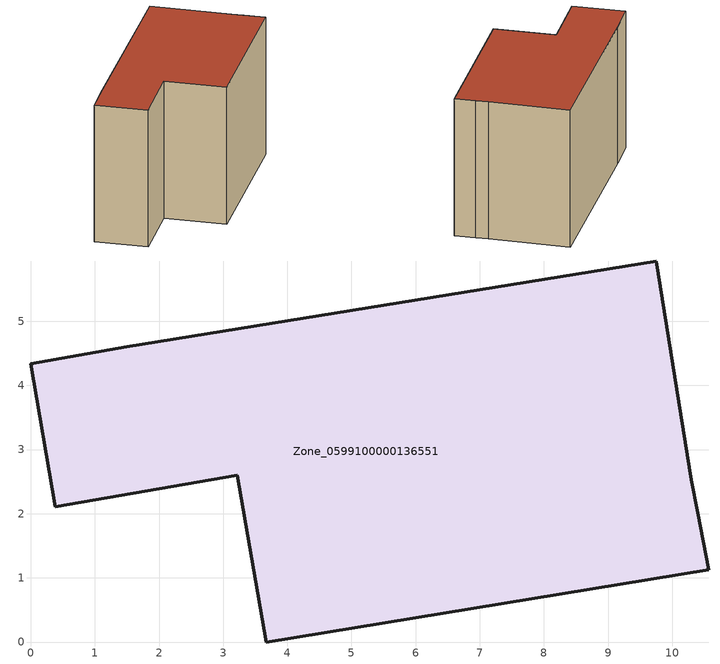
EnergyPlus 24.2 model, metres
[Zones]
Zone_0599100000136551
 floor ground (C_G): 3.22,2.6 0.38,2.11 0,4.34 1.5,4.6 9.75,5.94 10.3,2.53 10.4,2.02 10.57,1.13 3.67,0 z0
 wall outside (C_F): 0.38,2.11 3.22,2.6 3.67,0 10.57,1.13 10.4,2.02 10.3,2.53 9.75,5.94 1.5,4.6 0,4.34 0.38,2.11 z0:6.17
 roof outside (C_R): 10.3,2.53 9.75,5.94 1.5,4.6 0,4.34 0.38,2.11 3.22,2.6 3.67,0 10.57,1.13 10.4,2.02 z6.17
[BUILDING]
Pand.0599100000136551: North Axis=0; Terrain=City; Loads Convergence Tolerance Value=0.04; Temperature Convergence Tolerance Value=0.4; Solar Distribution=FullExterior; Maximum Number of Warmup Days=25; Minimum Number of Warmup Days=1
[Site:Location]
Rotterdam.The.Hague.AP_ZH_NLD Design_Conditions: Latitude=51.96; Longitude=4.45; Time Zone=1; Elevation=-4.5
[SITE:GROUNDTEMPERATURE:BUILDINGSURFACE]
18, 18, 18, 18, 18, 18, 18, 18, 18, 18, 18, 18
[MATERIAL] Thermal Absorptance=0.9; Solar Absorptance=0.7; Visible Absorptance=0.7
Name | Roughness | Thickness | Conductivity | Density | Specific Heat
G.TI.1946 | MediumSmooth | 0.15 | 1 | 540 | 1210
F.TI.1946 | Rough | 0.3 | 0.857143 | 1920 | 840
R.TI.1946 | MediumRough | 0.2 | 0.1 | 1500 | 1000
[CONSTRUCTION]
C_G: G.TI.1946
C_F: F.TI.1946
C_R: R.TI.1946
[ZONE]
Zone_0599100000136551: Type=1; Multiplier=1; Ceiling Height=Autocalculate; Volume=Autocalculate; Floor Area=autocalculate; Part of Total Floor Area=Yes
[ZONEINFILTRATION:DESIGNFLOWRATE]
Infil_Zone_0599100000136551: Zone or ZoneList or Space or SpaceList=Zone_0599100000136551; Schedule=AlwaysOn; Design Flow Rate Calculation Method=Flow/Area; Flow Rate per Floor Area=0.003; Constant Term Coefficient=1; Temperature Term Coefficient=0; Velocity Term Coefficient=0; Velocity Squared Term Coefficient=0
[HVACTEMPLATE:ZONE:IDEALLOADSAIRSYSTEM]
Zone_0599100000136551: Maximum Heating Supply Air Temperature=50; Minimum Cooling Supply Air Temperature=13; Maximum Heating Supply Air Humidity Ratio=0.0156; Minimum Cooling Supply Air Humidity Ratio=0.0077; Heating Limit=NoLimit; Cooling Limit=NoLimit; Dehumidification Control Type=ConstantSensibleHeatRatio; Cooling Sensible Heat Ratio=0.7; Dehumidification Setpoint=60; Humidification Control Type=None; Humidification Setpoint=30; Outdoor Air Method=None; Outdoor Air Flow Rate per Person=0.00944; Outdoor Air Flow Rate per Zone Floor Area=0; Outdoor Air Flow Rate per Zone=0; Demand Controlled Ventilation Type=None; Outdoor Air Economizer Type=NoEconomizer; Heat Recovery Type=None; Sensible Heat Recovery Effectiveness=0.7; Latent Heat Recovery Effectiveness=0.65
[ZONECONTROL:THERMOSTAT]
ThermostatControl_Zone_0599100000136551: Zone or ZoneList=Zone_0599100000136551; Control Type Schedule=DualSetpointControlType; Control 1=Thermostat_Zone_0599100000136551; Temperature Difference Between Cutout And Setpoint=0
[THERMOSTATSETPOINT:DUALSETPOINT]
Thermostat_Zone_0599100000136551: Heating Setpoint Temperature Schedule=HeatingSetpoint_Zone_0599100000136551; Cooling Setpoint Temperature Schedule=CoolingSetpoint_Zone_0599100000136551
[SCHEDULE:COMPACT]
HeatingSetpoint_Zone_0599100000136551: Through: 12/31, For: AllDays, Until: 24:00, 21
CoolingSetpoint_Zone_0599100000136551: Through: 12/31, For: AllDays, Until: 24:00, 24
DualSetpointControlType: Through: 12/31, For: AllDays, Until: 24:00, 4
AlwaysOn: Through: 12/31, For: AllDays, Until: 24:00, 1
